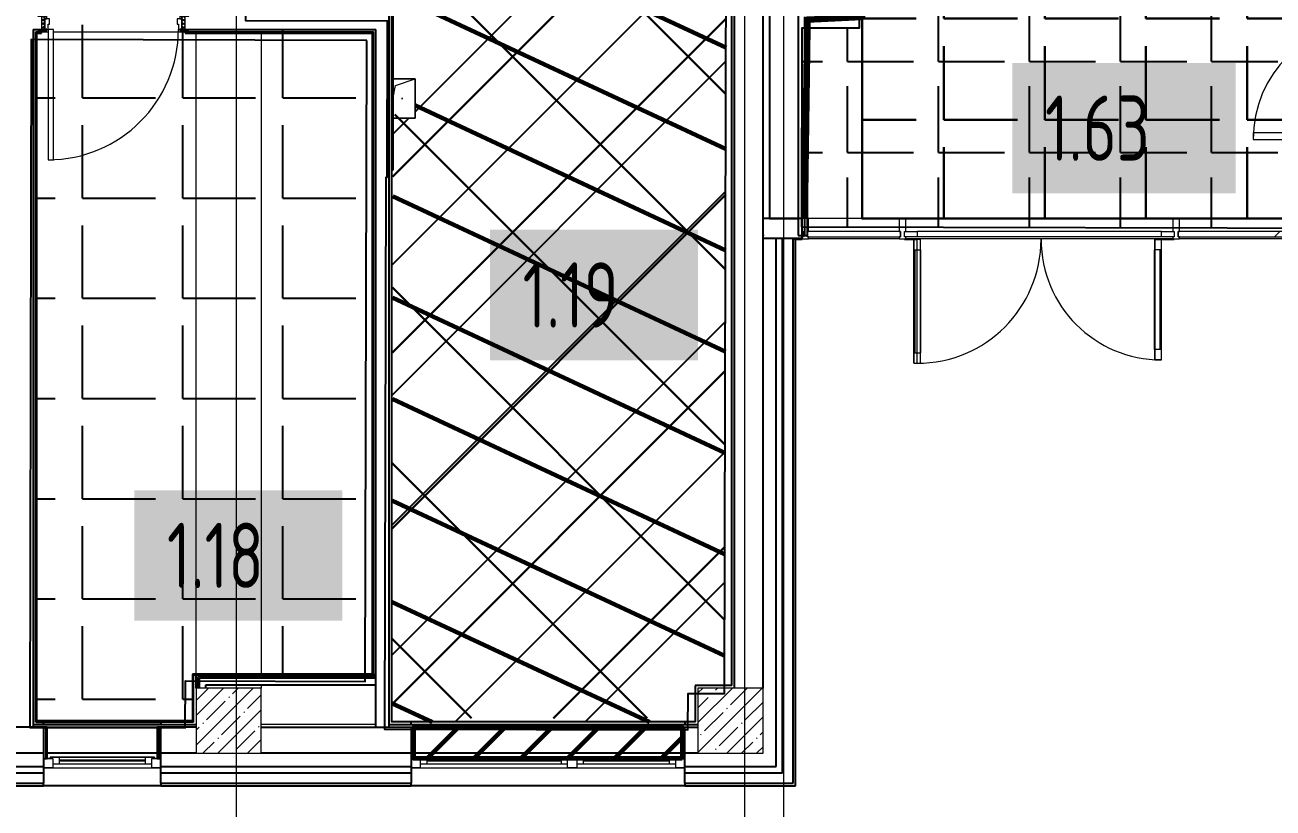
# Model space of a CAD drawing. Header units: millimetres. Extents: x -164500 to 426394, y -51911 to 102118.
# Drawn here: x 79102 to 88678, y 2995 to 8998 of the extents above; entities that cross this region are included whole.
import ezdxf

# ---------------------------------------------------------------- set-up
doc = ezdxf.new("R2010")
doc.units = ezdxf.units.MM
for name, color, linetype, lineweight in [('0) шлифовка', 5, 'Continuous', 60), ('179 подоконники', 5, 'Continuous', 60), ('384 ПК-3', 30, 'Continuous', 120), ('5.2) Л-1 Линолеум', 100, 'Continuous', 30), ('9.2) Решетки Гр-1', 30, 'Continuous', 30), ('A-DETL-GENF', 7, 'Continuous', 9), ('A-DOOR-2', 7, 'Continuous', 5), ('A-DOOR-FRAM-2', 7, 'Continuous', 5), ('A-FLOR', 7, 'Continuous', 9), ('A-GENM', 7, 'Continuous', 9), ('A-GLAZ', 7, 'Continuous', 9), ('A-GLAZ-1', 7, 'Continuous', 5), ('A-GLAZ-CURT-1', 7, 'Continuous', 5), ('A-GLAZ-CURT-2', 7, 'Continuous', 20), ('A-GLAZ-CWMG', 7, 'Continuous', 9), ('A-GLAZ-CWMG-1', 7, 'Continuous', 20), ('S-COLS-1', 7, 'Continuous', 5), ('Оси', 7, 'Continuous', 9)]:
    doc.layers.add(name, color=color, linetype=linetype, lineweight=lineweight)
for name, color, linetype in [('1.1.1) Плитка КР1 Остаток', 52, 'Continuous'), ('2) защита вин плитк', 6, 'Continuous'), ('3.2.1) Нал-ой пол 4 вып', 3, 'Continuous')]:
    doc.layers.add(name, color=color, linetype=linetype)
doc.layers.add('A-DOOR-1', color=7, linetype='Continuous', lineweight=5, true_color=0xc0c0c0)
doc.layers.add('A-DOOR-FRAM-1', color=7, linetype='Continuous', lineweight=5, true_color=0xc0c0c0)
doc.styles.add('СПДС', font='ГОСТ тип А.ttf', dxfattribs={"width": 0.9})

# ---------------------------------------------------------------- blocks, each defined once
blk = doc.blocks.new('BSC_Колонна _Прямоугольная - 500х500-V14-Объем проектирования 1 этажа')
at = {"layer": 'S-COLS-1'}
h = blk.add_hatch(dxfattribs=at)
h.set_pattern_fill('FP_18', color=256, style=0, pattern_type=2)
h.set_pattern_definition([(45, (-80600, -3800), (-114.04925, 114.04925), []), (45, (-80485.95, -3800), (-114.04925, 114.04925), [201.613, -40.323, 6.706, -33.617])])
h.paths.add_polyline_path([(250, -250), (250, 250), (-250, 250), (-250, -250)])
for p, q in [((250, 250), (-250, 250)), ((-250, 250), (-250, -250)), ((250, -250), (250, 250)), ((-250, -250), (250, -250))]:
    blk.add_line(p, q, dxfattribs=at)
blk = doc.blocks.new('110_Дверь_СКБ_1Ст_Внутренняя1 - Д-4 _л_ 1100x2100h_су мгн-33293497-Объем проектирования 1 этажа')
at = {"layer": 'A-DOOR-2'}
h = blk.add_hatch(dxfattribs=at)
h.set_pattern_fill('FP_44', color=256, style=0, pattern_type=2)
h.set_pattern_definition([(135, (1751.41, 114.685), (-14.14214, -14.14214), []), (225, (1751.41, 114.685), (14.14214, -14.14214), [])])
h.paths.add_polyline_path([(537.5, 50), (537.5, -50), (562.5, -50), (562.5, 50)])
at = {"layer": 'A-DOOR-FRAM-2'}
h = blk.add_hatch(dxfattribs=at)
h.set_pattern_fill('FP_45', color=256, style=0, pattern_type=2)
h.set_pattern_definition([(45, (-371.384, 114.685), (-14.1421, 14.1421), []), (135, (-371.384, 114.685), (-14.1421, -14.1421), [])])
h.paths.add_polyline_path([(-537.5, 50), (-537.5, -50), (-512.5, -50), (-512.5, 50)])
at = {"layer": 'A-DOOR-1'}
for p, q in [((512.5, 1050), (472.5, 1050)), ((472.5, 1050), (472.5, 50)), ((512.5, 50), (512.5, 1050)), ((472.5, 50), (512.5, 50))]:
    blk.add_line(p, q, dxfattribs=at)
blk.add_arc((512.5, 50), 1000, 90, 180, dxfattribs=at)
at = {"layer": 'A-DOOR-FRAM-1'}
for p, q in [((-497.5, 58), (-567.5, 58)), ((-567.5, 58), (-567.5, 50)), ((-567.5, 50), (-497.5, 50)), ((-512.5, 50), (-537.5, 50)), ((-537.5, 50), (-537.5, -50)), ((-487.5, 50), (-512.5, 50)), ((-512.5, 50), (-512.5, -30)), ((-512.5, -50), (-512.5, 50)), ((-497.5, 50), (-512.5, 50)), ((-512.5, 50), (-512.5, 49)), ((-512.5, 49), (-497.5, 49)), ((-497.5, 50), (-497.5, 58)), ((-497.5, 49), (-497.5, 50)), ((-487.5, 10), (-487.5, 50)), ((-477.5, 10), (-487.5, 10)), ((-477.5, -30), (-477.5, 10)), ((512.5, 10), (502.5, 10)), ((502.5, 10), (502.5, -30)), ((512.5, 50), (512.5, 10)), ((537.5, 50), (512.5, 50)), ((592.5, 58), (522.5, 58)), ((522.5, 58), (522.5, 50)), ((537.5, 50), (522.5, 50)), ((522.5, 50), (522.5, 49)), ((522.5, 50), (592.5, 50)), ((522.5, 49), (537.5, 49)), ((537.5, -30), (537.5, 50)), ((562.5, 50), (537.5, 50)), ((537.5, 50), (537.5, -50)), ((537.5, 49), (537.5, 50)), ((562.5, -50), (562.5, 50)), ((592.5, 50), (592.5, 58)), ((-497.5, -50), (-567.5, -50)), ((-567.5, -50), (-567.5, -58)), ((-567.5, -58), (-497.5, -58)), ((-537.5, -50), (-512.5, -50)), ((-512.5, -30), (-477.5, -30)), ((-497.5, -30), (-512.5, -30)), ((-512.5, -30), (-512.5, -50)), ((-512.5, -50), (-497.5, -50)), ((-497.5, -50), (-497.5, -30)), ((-497.5, -58), (-497.5, -50)), ((502.5, -30), (537.5, -30)), ((537.5, -30), (522.5, -30)), ((522.5, -30), (522.5, -50)), ((522.5, -50), (537.5, -50)), ((592.5, -50), (522.5, -50)), ((522.5, -50), (522.5, -58)), ((522.5, -58), (592.5, -58)), ((537.5, -50), (537.5, -30)), ((537.5, -50), (562.5, -50)), ((592.5, -58), (592.5, -50))]:
    blk.add_line(p, q, dxfattribs=at)
blk = doc.blocks.new('110_Дверь_СКБ_2Ст - Д-2а_п_ Из коридора на лестницу-32215424-Объем проектирования 1 этажа')
at = {"layer": 'A-DOOR-1'}
for p, q in [((-637.5, 1025), (-637.5, 125)), ((-587.5, 1025), (-637.5, 1025)), ((-587.5, 125), (-587.5, 1025)), ((662.5, 525), (612.5, 525)), ((612.5, 525), (612.5, 125)), ((662.5, 125), (662.5, 525)), ((-637.5, 125), (-587.5, 125)), ((612.5, 125), (662.5, 125))]:
    blk.add_line(p, q, dxfattribs=at)
for centre, radius, start, end in [((-637.5, 125), 900, 0, 90), ((662.5, 125), 400, 90, 180)]:
    blk.add_arc(centre, radius, start, end, dxfattribs=at)
at = {"layer": 'A-DOOR-FRAM-1'}
for p, q in [((-672.5, 133), (-742.5, 133)), ((-742.5, 133), (-742.5, 125)), ((-742.5, 125), (-672.5, 125)), ((-637.5, 125), (-687.5, 125)), ((-687.5, 125), (-687.5, 45)), ((-672.5, 125), (-672.5, 133)), ((-637.5, 75), (-637.5, 125)), ((662.5, 125), (662.5, 75)), ((712.5, 125), (662.5, 125)), ((767.5, 133), (697.5, 133)), ((697.5, 133), (697.5, 125)), ((697.5, 125), (767.5, 125)), ((712.5, 45), (712.5, 125)), ((767.5, 125), (767.5, 133)), ((-687.5, 45), (-627.5, 45)), ((-672.5, 45), (-687.5, 45)), ((-687.5, 45), (-687.5, -125)), ((-672.5, -125), (-672.5, 45)), ((-627.5, 75), (-637.5, 75)), ((-627.5, 45), (-627.5, 75)), ((662.5, 75), (652.5, 75)), ((652.5, 75), (652.5, 45)), ((652.5, 45), (712.5, 45)), ((712.5, 45), (697.5, 45)), ((697.5, 45), (697.5, -125)), ((712.5, -125), (712.5, 45)), ((-672.5, -125), (-742.5, -125)), ((-742.5, -125), (-742.5, -133)), ((-742.5, -133), (-672.5, -133)), ((-687.5, -125), (-672.5, -125)), ((-672.5, -133), (-672.5, -125)), ((697.5, -125), (712.5, -125)), ((767.5, -125), (697.5, -125)), ((697.5, -125), (697.5, -133)), ((697.5, -133), (767.5, -133)), ((767.5, -133), (767.5, -125))]:
    blk.add_line(p, q, dxfattribs=at)
blk = doc.blocks.new('Системная панель - Стекло - 40мм-24251897-Объем проектирования 1 этажа')
at = {"layer": 'A-GLAZ-CURT-2'}
for p, q in [((357.5, 40), (-357.5, 40)), ((-357.5, 40), (-357.5, 0)), ((-357.5, 0), (357.5, 0)), ((357.5, 0), (357.5, 40))]:
    blk.add_line(p, q, dxfattribs=at)
blk = doc.blocks.new('Прямоугольный импост - Импост структурный с накладкой - 160мм-24251894-Объем проектирования 1 этажа')
at = {"layer": 'A-GLAZ-CWMG'}
for p, q in [((85745, 7650), (85050, 7650)), ((85745, 7493), (85050, 7493))]:
    blk.add_line(p, q, dxfattribs=at)
blk = doc.blocks.new('Системная панель - Стекло - 40мм-24251898-Объем проектирования 1 этажа')
at = {"layer": 'A-GLAZ-CURT-1'}
h = blk.add_hatch(dxfattribs=at)
h.set_pattern_fill('FP_92', color=256, style=0, pattern_type=2)
h.set_pattern_definition([(45, (-88712.5, -7310), (-565.6854, 565.6854), [400, -1200]), (45, (-89112.5, -7510), (-565.6854, 565.6854), [1200, -400]), (45, (-88312.5, -7710), (-565.6854, 565.6854), [400, -1200])])
h.paths.add_polyline_path([(-627.5, 0), (627.5, 0), (627.5, 40), (-627.5, 40), (-627.5, 10)])
at = {"layer": 'A-GLAZ-CURT-2'}
for p, q in [((627.5, 40), (-627.5, 40)), ((-627.5, 40), (-627.5, 0)), ((627.5, 0), (627.5, 40)), ((-627.5, 0), (627.5, 0))]:
    blk.add_line(p, q, dxfattribs=at)
blk = doc.blocks.new('Прямоугольный импост - Импост структурный с накладкой - 160мм-24251895-Объем проектирования 1 этажа')
at = {"layer": 'A-GLAZ-CWMG'}
for p, q in [((89130, 7650), (87895, 7650)), ((89130, 7493), (87895, 7493))]:
    blk.add_line(p, q, dxfattribs=at)
blk = doc.blocks.new('Прямоугольный импост - Импост структурный с накладкой - 160мм-18691755-Объем проектирования 1 этажа')
at = {"layer": 'A-GLAZ-CWMG-1'}
for p, q in [((-25, 0), (-25, 17)), ((-25, 17), (25, 17)), ((25, 0), (15, 0)), ((15, 0), (15, -40)), ((25, 17), (25, 0)), ((-25, -140), (-25, -40)), ((15, -40), (25, -40)), ((25, -40), (25, -140)), ((25, -140), (-25, -140))]:
    blk.add_line(p, q, dxfattribs=at)
blk = doc.blocks.new('Дверь_Витражная_СКБ_2Ст - ВВ-17-31911620-Объем проектирования 1 этажа')
at = {"layer": 'A-DETL-GENF'}
for p, q in [((-1035, -20), (-1035, -17)), ((-1035, -17), (-1035, -20)), ((-937, -20), (-1035, -20)), ((-1035, -20), (-937, -20)), ((-913, -20), (-963, -20)), ((-963, -970), (-963, -20)), ((-913, -20), (-963, -20)), ((-963, -20), (-963, -970)), ((-937, -17), (-937, -20)), ((-937, -20), (-937, -17)), ((-913, -970), (-913, -20)), ((-913, -970), (-913, -20)), ((887, -20), (937, -20)), ((887, -944), (887, -20)), ((887, -20), (887, -944)), ((937, -20), (887, -20)), ((937, -17), (937, -20)), ((937, -17), (937, -20)), ((937, -944), (937, -20)), ((937, -944), (937, -20)), ((937, -20), (1035, -20)), ((937, -20), (1035, -20)), ((1035, -20), (1035, -17)), ((1035, -20), (1035, -17)), ((-963, -100), (-913, -100)), ((-953, -890), (-953, -100)), ((-909, -890), (-909, -100)), ((883, -864), (883, -100)), ((937, -100), (887, -100)), ((927, -864), (927, -100)), ((-963, -890), (-913, -890)), ((937, -864), (887, -864)), ((937, -944), (887, -944)), ((887, -944), (937, -944)), ((-963, -970), (-913, -970)), ((-963, -970), (-913, -970))]:
    blk.add_line(p, q, dxfattribs=at)
at = {"layer": 'A-DOOR-1'}
for p, q in [((-1035, 40), (-937, 40)), ((-1035, 0), (-1035, 40)), ((-937, 40), (-937, 0)), ((937, 40), (1035, 40)), ((937, 0), (937, 40)), ((1035, 40), (1035, 0)), ((-937, 0), (-1035, 0)), ((-937, -970), (-937, -20)), ((1035, 0), (937, 0)), ((937, -944), (937, -20))]:
    blk.add_line(p, q, dxfattribs=at)
for centre, radius, start, end in [((-937, -20), 950, 270, 0), ((937, -20), 924, 180, 270)]:
    blk.add_arc(centre, radius, start, end, dxfattribs=at)
blk = doc.blocks.new('Прямоугольный импост - Импост структурный с накладкой - 160мм-20587511-Объем проектирования 1 этажа')
at = {"layer": 'A-GLAZ-CWMG'}
for p, q in [((87845, 7650), (85795, 7650)), ((87845, 7493), (85795, 7493)), ((87757, 7550), (85883, 7550)), ((87757, 7510), (85883, 7510))]:
    blk.add_line(p, q, dxfattribs=at)
blk = doc.blocks.new('Прямоугольный импост - Импост структурный с накладкой - 160мм-V74-Объем проектирования 1 этажа')
at = {"layer": 'A-GLAZ-CWMG-1'}
for p, q in [((-25, 0), (-25, 17)), ((-25, 17), (25, 17)), ((-15, 0), (-25, 0)), ((-15, -40), (-15, 0)), ((25, 17), (25, 0)), ((-25, -140), (-25, -40)), ((-25, -40), (-15, -40)), ((25, -40), (25, -140)), ((25, -140), (-25, -140))]:
    blk.add_line(p, q, dxfattribs=at)
blk = doc.blocks.new('Прямоугольный импост - Импост структурный с накладкой - 160мм-22875598-Объем проектирования 1 этажа')
at = {"layer": 'A-GLAZ-CWMG-1'}
for p, q in [((0, 17), (-50, 17)), ((-50, 17), (-50, 0)), ((-50, 0), (-40, 0)), ((-40, 0), (-40, -40)), ((-10, -40), (-10, 0)), ((-10, 0), (0, 0)), ((0, 0), (0, 17)), ((-40, -40), (-50, -40)), ((-50, -40), (-50, -140)), ((0, -40), (-10, -40)), ((0, -140), (0, -40)), ((-50, -140), (0, -140))]:
    blk.add_line(p, q, dxfattribs=at)
blk = doc.blocks.new('120_Окно_СКБ_1Ст - 120_Окно_СКБ_1Ст 900х2500_h_-19906150-Объем проектирования 1 этажа')
at = {"layer": 'A-GLAZ'}
for p, q in [((-450, -75), (-450, -5)), ((-450, -5), (-380, -5)), ((-380, -75), (-450, -75)), ((-380, -75), (-400, -75)), ((-400, -75), (-400, -85)), ((-400, -85), (400, -85)), ((400, -85), (-400, -85)), ((-380, -5), (-380, -75)), ((380, -35), (-380, -35)), ((-380, -35), (-380, -75)), ((-330, -85), (-330, -35)), ((330, -85), (330, -35)), ((380, -75), (380, -5)), ((380, -5), (450, -5)), ((380, -75), (380, -35)), ((450, -75), (380, -75)), ((400, -75), (380, -75)), ((400, -85), (400, -75)), ((450, -5), (450, -75))]:
    blk.add_line(p, q, dxfattribs=at)
at = {"layer": 'A-GLAZ-1'}
for p, q in [((450, -5), (-450, -5)), ((-422, -75), (-400, -75)), ((-330, -55), (330, -55)), ((330, -65), (-330, -65)), ((400, -75), (422, -75))]:
    blk.add_line(p, q, dxfattribs=at)
blk = doc.blocks.new('120_Окно_СКБ_2Ст - 120_Окно_СКБ_2Ст 2100х2500 _мал створка СЛЕВА_-19967351-Объем проектирования 1 этажа')
at = {"layer": 'A-GLAZ'}
for p, q in [((-1050, -75), (-1050, -5)), ((-1050, -5), (-980, -5)), ((-980, -75), (-1050, -75)), ((-980, -75), (-1000, -75)), ((-1000, -75), (-1000, -85)), ((-1000, -85), (-200, -85)), ((-200, -85), (-1000, -85)), ((-980, -5), (-980, -75)), ((-220, -35), (-980, -35)), ((-980, -35), (-980, -75)), ((-930, -85), (-930, -35)), ((-270, -85), (-270, -35)), ((-220, -75), (-220, -5)), ((-220, -5), (-150, -5)), ((-220, -75), (-220, -35)), ((-150, -75), (-220, -75)), ((-200, -75), (-220, -75)), ((-200, -85), (-200, -75)), ((-150, -75), (-170, -75)), ((-170, -75), (-170, -85)), ((-170, -85), (1000, -85)), ((1000, -85), (-170, -85)), ((-150, -5), (-150, -75)), ((980, -35), (-150, -35)), ((-150, -35), (-150, -75)), ((-100, -85), (-100, -35)), ((930, -85), (930, -35)), ((980, -75), (980, -5)), ((980, -5), (1050, -5)), ((980, -75), (980, -35)), ((1050, -75), (980, -75)), ((1000, -75), (980, -75)), ((1000, -85), (1000, -75)), ((1050, -5), (1050, -75))]:
    blk.add_line(p, q, dxfattribs=at)
at = {"layer": 'A-GLAZ-1'}
for p, q in [((1050, -5), (-1050, -5)), ((-1030, -75), (-1000, -75)), ((-930, -55), (-270, -55)), ((-270, -65), (-930, -65)), ((-200, -75), (-170, -75)), ((-100, -55), (930, -55)), ((930, -65), (-100, -65)), ((1000, -75), (1030, -75))]:
    blk.add_line(p, q, dxfattribs=at)
blk = doc.blocks.new('GM_Отверстие прямоугольное _в плите_ - Отверстие-21609678-Объем проектирования 1 этажа')
at = {"layer": 'A-GENM'}
for p, q in [((-71, 150), (100, 150)), ((100, 150), (-71, 150)), ((-71, -5), (-50, 100)), ((-50, 100), (100, 150)), ((100, 150), (100, -150)), ((100, -150), (100, 150)), ((-80, -50), (-79, -45)), ((100, -150), (-71, -150)), ((-71, -150), (100, -150))]:
    blk.add_line(p, q, dxfattribs=at)
for start, end in [(360, 180), (180, 360)]:
    blk.add_arc((0, 0), 2.5, start, end, dxfattribs=at)
blk = doc.blocks.new('BSC_Колонна _Прямоугольная - 500х500-V185-Объем проектирования 1 этажа')
at = {"layer": 'S-COLS-1'}
h = blk.add_hatch(dxfattribs=at)
h.set_pattern_fill('FP_174', color=256, style=0, pattern_type=2)
h.set_pattern_definition([(45, (-84450, -3800), (-114.04925, 114.04925), []), (45, (-84335.95, -3800), (-114.04925, 114.04925), [201.613, -40.323, 6.706, -33.617])])
h.paths.add_polyline_path([(-187.2, -250), (250, -250), (250, 250), (-250, 250), (-250, -250)])
for p, q in [((250, 250), (-250, 250)), ((-250, 250), (-250, -250)), ((250, -250), (250, 250)), ((-250, -250), (250, -250))]:
    blk.add_line(p, q, dxfattribs=at)

msp = doc.modelspace()

# ---------------------------------------------------------------- hatches: boundary and pattern name
at = {"layer": '0) шлифовка', "true_color": 0x2776bb}
h = msp.add_hatch(dxfattribs=at)
h.set_pattern_fill('ANSI31', color=152, scale=222, angle=110)
h.paths.add_polyline_path([(84485.281, 10680.18), (80835.702, 10688.747), (80835.702, 10663.938), (80819.452, 10613.938), (80797.115, 10613.938), (80794.768, 9613.938), (80822.702, 9613.938), (80822.702, 9563.938), (80835.702, 9563.938), (80835.702, 9084.938), (81923.702, 9084.938), (81923.702, 8584.358), (82094.702, 8584.358), (82094.702, 8284.358), (81923.702, 8284.358), (81923.702, 7884.938), (81915.702, 3654.938), (84188.789, 3654.938), (84189.3, 3872.856), (84243.702, 3872.729), (84243.702, 3934.938), (84469.447, 3934.938)])
at = {"layer": '1.1.1) Плитка КР1 Остаток'}
h = msp.add_hatch(dxfattribs=at)
h.set_pattern_fill('ANGLE', color=256, scale=100)
h.set_pattern_definition([(0, (205553.1, 26879), (0, 698.5), [508, -190.5]), (90, (205553.1, 26879), (-698.5, 4e-14), [508, -190.5])])
h.paths.add_polyline_path([(85059.699, 7449.823), (89414.707, 7439.945), (89421.303, 10249.937), (85506.294, 10258.782), (85503.276, 8972.786), (85063.277, 8973.819)])
h = msp.add_hatch(dxfattribs=at)
h.set_pattern_fill('ANGLE', color=256, scale=110)
h.set_pattern_definition([(0, (205553.1, 26879), (0, 768.35), [558.8, -209.55]), (90, (205553.1, 26879), (-768.35, 5e-14), [558.8, -209.55])])
h.paths.add_polyline_path([(81766.702, 8935.938), (80329.702, 8935.938), (80329.702, 8943.938), (81774.702, 8943.938), (81774.702, 4019.438), (81794.702, 4019.438), (81794.702, 8963.938), (80359.702, 8963.938), (80359.702, 8955.938), (80289.702, 8955.938), (80279.702, 8963.938), (80279.702, 9003.938), (80269.702, 9003.938), (80269.702, 9032.071), (79289.702, 9034.372), (79289.702, 9003.938), (79279.702, 9003.938), (79279.702, 8963.938), (79269.702, 8963.938), (79269.702, 8955.938), (79229.702, 8955.938), (79229.702, 8943.938), (79229.702, 8935.938), (79193.177, 8935.938), (79193.177, 3661.938), (80386.702, 3661.938), (80386.702, 4021.938), (81766.702, 4021.938)])
at = {"layer": '179 подоконники'}
h = msp.add_hatch(dxfattribs=at)
h.set_pattern_fill('ANSI31', color=256, scale=80)
h.set_pattern_definition([(45, (205553.12, 26879), (-179.6051, 179.6051), [])])
h.paths.add_polyline_path([(84144.702, 3373.938), (82085.702, 3373.938), (82085.702, 3613.938), (84144.702, 3613.938)])
at = {"layer": '2) защита вин плитк'}
h = msp.add_hatch(dxfattribs=at)
h.set_pattern_fill('ANSI31', color=256, scale=222)
h.paths.add_polyline_path([(84485.281, 10680.18), (80835.702, 10688.747), (80835.702, 10663.938), (80819.452, 10613.938), (80797.115, 10613.938), (80794.768, 9613.938), (80822.702, 9613.938), (80822.702, 9563.938), (80835.702, 9563.938), (80835.702, 9084.938), (81923.702, 9084.938), (81923.702, 8584.358), (82094.702, 8584.358), (82094.702, 8284.358), (81923.702, 8284.358), (81923.702, 7884.938), (81915.702, 3654.938), (84188.789, 3654.938), (84189.3, 3872.856), (84243.702, 3872.729), (84243.702, 3934.938), (84469.447, 3934.938)])
at = {"layer": '3.2.1) Нал-ой пол 4 вып'}
h = msp.add_hatch(dxfattribs=at)
h.set_pattern_fill('ANSI31', color=256, scale=300)
h.paths.add_polyline_path([(84485.281, 10708.017), (80835.702, 10716.584), (80835.702, 10691.774), (80819.452, 10641.774), (80797.115, 10641.774), (80794.768, 9641.774), (80822.702, 9641.774), (80822.702, 9591.774), (80835.702, 9591.774), (80835.702, 9112.774), (81923.702, 9112.774), (81923.702, 8612.194), (82094.702, 8612.194), (82094.702, 8312.194), (81923.702, 8312.194), (81923.702, 7912.774), (81915.702, 3682.774), (84188.789, 3682.774), (84189.3, 3900.693), (84243.702, 3900.565), (84243.702, 3962.774), (84469.447, 3962.774)])
at = {"layer": '5.2) Л-1 Линолеум'}
h = msp.add_hatch(dxfattribs=at)
h.set_pattern_fill('ANSI37', color=256, scale=300)
h.paths.add_polyline_path([(84485.281, 10708.017), (80835.702, 10716.584), (80835.702, 10691.774), (80819.452, 10641.774), (80797.115, 10641.774), (80794.768, 9641.774), (80822.702, 9641.774), (80822.702, 9591.774), (80835.702, 9591.774), (80835.702, 9112.774), (81923.702, 9112.774), (81923.702, 8612.194), (82094.702, 8612.194), (82094.702, 8312.194), (81923.702, 8312.194), (81923.702, 7912.774), (81915.702, 3682.774), (84188.789, 3682.774), (84189.3, 3900.693), (84243.702, 3900.565), (84243.702, 3962.774), (84469.447, 3962.774)])
at = {"layer": '9.2) Решетки Гр-1', "lineweight": 30}
h = msp.add_hatch(dxfattribs=at)
h.set_pattern_fill('ANGLE', color=256, scale=111)
h.set_pattern_definition([(0, (205553.1, 26879), (0, 775.335), [563.88, -211.455]), (90, (205553.1, 26879), (-775.335, 5e-14), [563.88, -211.455])])
h.paths.add_polyline_path([(85524.702, 10258.741), (89313.702, 10258.741), (89313.702, 7513.938), (85524.702, 7513.938)])

# ---------------------------------------------------------------- linework, layer by layer
for p, q in [((84814.702, 11413.938), (84814.702, 7513.938)), ((84523.702, 10742.938), (84523.702, 3934.938)), ((84544.702, 3913.938), (84544.702, 10763.938)), ((84764.702, 3913.938), (84764.702, 10763.938)), ((85034.702, 10463.938), (85034.702, 7383.938)), ((81894.702, 9063.938), (81894.702, 3613.938)), ((81915.702, 7884.938), (81915.702, 9084.938)), ((81923.702, 9084.938), (81923.702, 7884.938)), ((85084.702, 7383.938), (85084.702, 9058.938)), ((85105.702, 7513.938), (85105.702, 9037.938)), ((79165.177, 8963.938), (79199.702, 8963.938)), ((79165.177, 8963.938), (79165.177, 3613.938)), ((79185.177, 8943.938), (79229.702, 8943.938)), ((79185.177, 3653.938), (79185.177, 8943.938)), ((79193.177, 8935.938), (79229.702, 8935.938)), ((79193.177, 3661.938), (79193.177, 8935.938)), ((79229.702, 8943.938), (79229.702, 8955.938)), ((79229.702, 8935.938), (79229.702, 8943.938)), ((80329.702, 8943.938), (81774.702, 8943.938)), ((80329.702, 8943.938), (80329.702, 8935.938)), ((80329.702, 8935.938), (81766.702, 8935.938)), ((80359.702, 8963.938), (81794.702, 8963.938)), ((81766.702, 8935.938), (81766.702, 4021.938)), ((81774.702, 4019.438), (81774.702, 8943.938)), ((81794.702, 3613.938), (81794.702, 8963.938)), ((81914.702, 8584.358), (81914.702, 3653.938)), ((81915.702, 7884.938), (81914.702, 7884.938)), ((81915.702, 3654.938), (81915.702, 7884.938)), ((81923.702, 7884.938), (81915.702, 7884.938)), ((84772.702, 7513.938), (84764.702, 7513.938)), ((85064.702, 7513.938), (84772.702, 7513.938)), ((84814.702, 7513.938), (85034.702, 7513.938)), ((85064.702, 7363.938), (85064.702, 7513.938)), ((85104.702, 7383.938), (85104.702, 7513.938)), ((85034.702, 7383.938), (85084.702, 7383.938)), ((85084.702, 7383.938), (85104.702, 7383.938)), ((84764.702, 7363.938), (85064.702, 7363.938)), ((84864.702, 3313.938), (84864.702, 7363.938)), ((84914.702, 3263.938), (84914.702, 7363.938)), ((84994.702, 3183.938), (84994.702, 7363.938)), ((84994.702, 7360.938), (85064.702, 7360.938)), ((85014.702, 7355.938), (84994.702, 7355.938)), ((85014.702, 7355.938), (85064.702, 7355.938)), ((85014.702, 3163.938), (85014.702, 7355.938)), ((85064.702, 7355.938), (85064.702, 7363.938)), ((80386.702, 4021.938), (80386.702, 3653.938)), ((81766.702, 4021.938), (80386.702, 4021.938)), ((80394.702, 3661.938), (80394.702, 4013.938)), ((81794.702, 4013.938), (80394.702, 4013.938)), ((80414.702, 3913.938), (80414.702, 4013.938)), ((80427.202, 3913.938), (80427.202, 4001.438)), ((81794.702, 4001.438), (80427.202, 4001.438)), ((80439.702, 3913.938), (80439.702, 3988.938)), ((81794.702, 3988.938), (80439.702, 3988.938)), ((80489.702, 3913.938), (80489.702, 3938.938)), ((80489.702, 3938.938), (81794.702, 3938.938)), ((81774.702, 4019.438), (81794.702, 4019.438)), ((81774.702, 4013.938), (81774.702, 4019.438)), ((84523.702, 3934.938), (84243.702, 3934.938)), ((84243.702, 3934.938), (84243.702, 3654.938)), ((84524.702, 3933.938), (84523.702, 3933.938)), ((79185.177, 3653.938), (79245.177, 3653.938)), ((80394.702, 3661.938), (79193.177, 3661.938)), ((79245.177, 3633.938), (79245.177, 3653.938)), ((79245.177, 3653.938), (80145.177, 3653.938)), ((80145.177, 3653.938), (80145.177, 3633.938)), ((80394.702, 3653.938), (80145.177, 3653.938)), ((80394.702, 3653.938), (80394.702, 3661.938)), ((84243.702, 3654.938), (81915.702, 3654.938)), ((82064.702, 3633.938), (82064.702, 3653.938)), ((84164.702, 3653.938), (84164.702, 3633.938)), ((84244.702, 3653.938), (84243.702, 3653.938)), ((79265.177, 3613.938), (78024.702, 3613.938)), ((79165.177, 3633.938), (79245.177, 3633.938)), ((79245.177, 3633.938), (80145.177, 3633.938)), ((79245.177, 3613.938), (79245.177, 3183.938)), ((79265.177, 3373.938), (79265.177, 3613.938)), ((79273.177, 3613.938), (79265.177, 3613.938)), ((79273.177, 3613.938), (80117.177, 3613.938)), ((79273.177, 3373.938), (79273.177, 3613.938)), ((80117.177, 3613.938), (80117.177, 3373.938)), ((80125.177, 3613.938), (80117.177, 3613.938)), ((80414.702, 3613.938), (80125.177, 3613.938)), ((80125.177, 3613.938), (80125.177, 3373.938)), ((80145.177, 3633.938), (80414.702, 3633.938)), ((80145.177, 3183.938), (80145.177, 3613.938)), ((80914.702, 3613.938), (84264.702, 3613.938)), ((81894.702, 3633.938), (82064.702, 3633.938)), ((82064.702, 3633.938), (84164.702, 3633.938)), ((82064.702, 3613.938), (82064.702, 3183.938)), ((82084.702, 3373.938), (82084.702, 3613.938)), ((82085.702, 3373.938), (82085.702, 3613.938)), ((84143.702, 3613.938), (84143.702, 3373.938)), ((84144.702, 3613.938), (84144.702, 3373.938)), ((84164.702, 3633.938), (84264.702, 3633.938)), ((84164.702, 3183.938), (84164.702, 3613.938)), ((79245.177, 3413.938), (78044.702, 3413.938)), ((79245.177, 3373.938), (79265.177, 3373.938)), ((79265.177, 3373.938), (79273.177, 3373.938)), ((80117.177, 3413.938), (79273.177, 3413.938)), ((80117.177, 3373.938), (80125.177, 3373.938)), ((80125.177, 3373.938), (80145.177, 3373.938)), ((80414.702, 3413.938), (80145.177, 3413.938)), ((82064.702, 3413.938), (80914.702, 3413.938)), ((82064.702, 3373.938), (82084.702, 3373.938)), ((84144.702, 3413.938), (82084.702, 3413.938)), ((82084.702, 3373.938), (82085.702, 3373.938)), ((84143.702, 3373.938), (84144.702, 3373.938)), ((84144.702, 3373.938), (84164.702, 3373.938)), ((84264.702, 3413.938), (84164.702, 3413.938)), ((78044.702, 3313.938), (79245.177, 3313.938)), ((78044.702, 3263.938), (79245.177, 3263.938)), ((80145.177, 3313.938), (82064.702, 3313.938)), ((80145.177, 3263.938), (82064.702, 3263.938)), ((84164.702, 3313.938), (84864.702, 3313.938)), ((84164.702, 3263.938), (84914.702, 3263.938)), ((78044.702, 3183.938), (79245.177, 3183.938)), ((78044.702, 3163.938), (79245.177, 3163.938)), ((79245.177, 3163.938), (79245.177, 3183.938)), ((80145.177, 3163.938), (79245.177, 3163.938)), ((80145.177, 3183.938), (80145.177, 3163.938)), ((80145.177, 3183.938), (82064.702, 3183.938)), ((80145.177, 3163.938), (82064.702, 3163.938)), ((82064.702, 3163.938), (82064.702, 3183.938)), ((84164.702, 3163.938), (82064.702, 3163.938)), ((84164.702, 3183.938), (84164.702, 3163.938)), ((84164.702, 3183.938), (84994.702, 3183.938)), ((84164.702, 3163.938), (85014.702, 3163.938))]:
    msp.add_line(p, q)
at = {"flags": 128}
for points in [[(80797.291, 10688.838), (80793.399, 9030.842), (81881.396, 9028.288), (81878.579, 7828.291), (81870.579, 7828.31), (81860.65, 3598.322), (84188.643, 3592.857), (84189.3, 3872.856), (84469.3, 3872.199), (84485.281, 10680.18)], [(85059.699, 7449.823), (89414.707, 7439.945), (89421.303, 10249.937), (85506.294, 10258.782), (85503.276, 8972.786), (85063.277, 8973.819)], [(81724.047, 8879.657), (79150.529, 8885.698), (79138.149, 3611.713), (80331.67, 3608.911), (80332.515, 3968.91), (81712.511, 3965.671)]]:
    msp.add_lwpolyline(points, close=True, dxfattribs=at)
at = {"layer": '179 подоконники'}
msp.add_lwpolyline([(84144.702, 3373.938), (82085.702, 3373.938), (82085.702, 3613.938), (84144.702, 3613.938)], close=True, dxfattribs=at)
at = {"layer": '384 ПК-3'}
msp.add_lwpolyline([(85084.702, 7513.938), (85105.702, 8973.719), (85105.702, 9038.938), (85524.702, 9058.938), (85544.702, 10306.938)], dxfattribs=at)
at = {"layer": '9.2) Решетки Гр-1', "lineweight": 30}
msp.add_lwpolyline([(85524.702, 10258.741), (89313.702, 10258.741), (89313.702, 7513.938), (85524.702, 7513.938)], close=True, dxfattribs=at)
at = {"layer": 'A-FLOR'}
for p, q in [((84524.702, 10742.938), (84524.702, 3933.938)), ((81914.702, 8584.358), (81914.702, 9083.938)), ((85104.702, 7513.938), (85104.702, 9037.938)), ((79229.702, 8943.938), (79279.702, 8943.938)), ((79319.702, 8943.938), (80329.702, 8943.938)), ((80329.702, 8955.938), (80329.702, 8943.938)), ((80414.702, 4021.938), (80414.702, 8935.938)), ((80914.702, 8935.938), (80914.702, 4021.938)), ((81914.702, 3654.938), (81914.702, 8284.358)), ((89313.702, 7513.938), (85104.702, 7513.938)), ((84772.702, 7383.938), (84764.702, 7383.938)), ((80914.702, 3938.938), (80914.702, 3913.938)), ((84523.702, 3933.938), (84244.702, 3933.938)), ((84244.702, 3933.938), (84244.702, 3653.938)), ((80914.702, 3913.938), (80489.702, 3913.938)), ((84243.702, 3653.938), (81914.702, 3653.938)), ((81794.702, 3633.938), (80914.702, 3633.938))]:
    msp.add_line(p, q, dxfattribs=at)
at = {"layer": 'Оси'}
for points in [[(80724.702, -2042.321), (80724.702, 2957.679), (80724.702, 22254.043), (80724.702, 27254.043)], [(84624.702, -2042.321), (84624.702, 2957.679), (84624.702, 16779.035), (84624.702, 21779.035)], [(86088.482, -2042.321), (86088.482, -1322.84), (84924.702, -179.095), (84924.702, 4820.905), (84924.702, 16779.035), (84924.702, 21779.035)]]:
    msp.add_lwpolyline(points, dxfattribs=at)

# ---------------------------------------------------------------- block references
for name, p, rotation in [('110_Дверь_СКБ_2Ст - Д-2а_п_ Из коридора на лестницу-32215424-Объем проектирования 1 этажа', (89549.702, 8757.501), 90), ('110_Дверь_СКБ_1Ст_Внутренняя1 - Д-4 _л_ 1100x2100h_су мгн-33293497-Объем проектирования 1 этажа', (79792.202, 9013.938), 180), ('Прямоугольный импост - Импост структурный с накладкой - 160мм-22875598-Объем проектирования 1 этажа', (85064.702, 7373.938), 180)]:
    msp.add_blockref(name, p, dxfattribs=dict(rotation=rotation))
for name, p in [('GM_Отверстие прямоугольное _в плите_ - Отверстие-21609678-Объем проектирования 1 этажа', (81994.702, 8434.358)), ('Прямоугольный импост - Импост структурный с накладкой - 160мм-24251894-Объем проектирования 1 этажа', (64.702, -136.062)), ('Прямоугольный импост - Импост структурный с накладкой - 160мм-20587511-Объем проектирования 1 этажа', (64.702, -136.062)), ('Прямоугольный импост - Импост структурный с накладкой - 160мм-24251895-Объем проектирования 1 этажа', (64.702, -136.062)), ('Системная панель - Стекло - 40мм-24251897-Объем проектирования 1 этажа', (85462.202, 7373.938)), ('Дверь_Витражная_СКБ_2Ст - ВВ-17-31911620-Объем проектирования 1 этажа', (86884.702, 7373.938)), ('Системная панель - Стекло - 40мм-24251898-Объем проектирования 1 этажа', (88577.202, 7373.938)), ('BSC_Колонна _Прямоугольная - 500х500-V14-Объем проектирования 1 этажа', (80664.702, 3663.938)), ('BSC_Колонна _Прямоугольная - 500х500-V185-Объем проектирования 1 этажа', (84514.702, 3663.938))]:
    msp.add_blockref(name, p)
at = {"extrusion": (0, 0, -1), "rotation": 180}
for name, p in [('Прямоугольный импост - Импост структурный с накладкой - 160мм-V74-Объем проектирования 1 этажа', (-85834.702, 7373.938)), ('Прямоугольный импост - Импост структурный с накладкой - 160мм-18691755-Объем проектирования 1 этажа', (-87934.702, 7373.938))]:
    msp.add_blockref(name, p, dxfattribs=at)
at = {"color": 3, "rotation": 180}
for name, p in [('120_Окно_СКБ_1Ст - 120_Окно_СКБ_1Ст 900х2500_h_-19906150-Объем проектирования 1 этажа', (79695.177, 3298.938)), ('120_Окно_СКБ_2Ст - 120_Окно_СКБ_2Ст 2100х2500 _мал створка СЛЕВА_-19967351-Объем проектирования 1 этажа', (83114.702, 3298.938))]:
    msp.add_blockref(name, p, dxfattribs=at)

# ---------------------------------------------------------------- texts
at = {"char_height": 500, "attachment_point": 1, "style": 'СПДС', "bg_fill": 1, "box_fill_scale": 1.5, "bg_fill_color": 7, "bg_fill_true_color": 16777215, "bg_fill_transparency": 0}
for s, insert, width in [('1.63', (86927.943, 8456.431), 1212.1515), ('1.19', (82919.8, 7177.773), 1096.7085), ('1.18', (80191.015, 5181.273), 1096.7085)]:
    msp.add_mtext(s, dxfattribs=dict(at, insert=insert, width=width))

doc.saveas('drawing.dxf')
